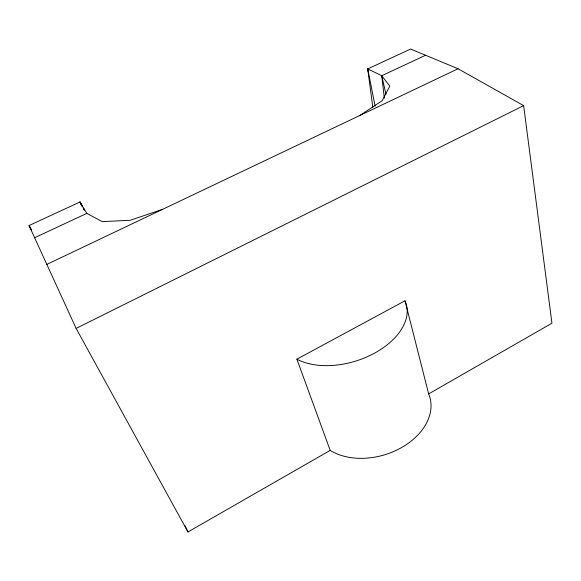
<?xml version="1.0" encoding="UTF-8"?>
<svg xmlns="http://www.w3.org/2000/svg" width="581" height="581" viewBox="0 0 581 581"><rect width="100%" height="100%" fill="white"/><g stroke="black" fill="none" stroke-linecap="round" stroke-linejoin="round"><path stroke-width="0.87" d="M360.002 115.401L382.189 100.695L389.807 86.119L381.739 75.726L367.708 68.892L372.849 107.362M162.622 209.32L130.173 220.279L102.176 221.63L86.845 213.365L79.953 201.999L29.05 225.551L76.118 328.41L187.975 531.956L330.19 450.391A59.887 42.275 -16.9 0 0 401.87 447.385A59.887 42.275 -16.9 0 0 428.655 393.918L551.95 323.21L523.634 105.626L458.046 68.754L410.607 49.044L367.708 68.892L375.123 106.185M330.19 450.391L296.891 359.181L405.008 300.776L428.655 393.918M76.118 328.41L523.634 105.626M46.524 264.558L458.046 68.754M34.526 237.782L86.845 213.365M384.346 98.225L381.739 75.726L425.582 55.268M79.953 201.999L82.567 206.778L79.953 201.999L81.957 206.073M84.303 209.959L83.432 208.368L84.274 209.959M184.852 525.427L187.975 531.956M367.708 68.892L368.55 72.414M381.739 75.726L385.995 94.275M405.008 300.776A65.108 39.973 -17.2 0 1 374.193 353.342A65.108 39.973 -17.2 0 1 296.891 359.181M31.665 230.33L29.05 225.551L31.635 230.33"/></g></svg>
